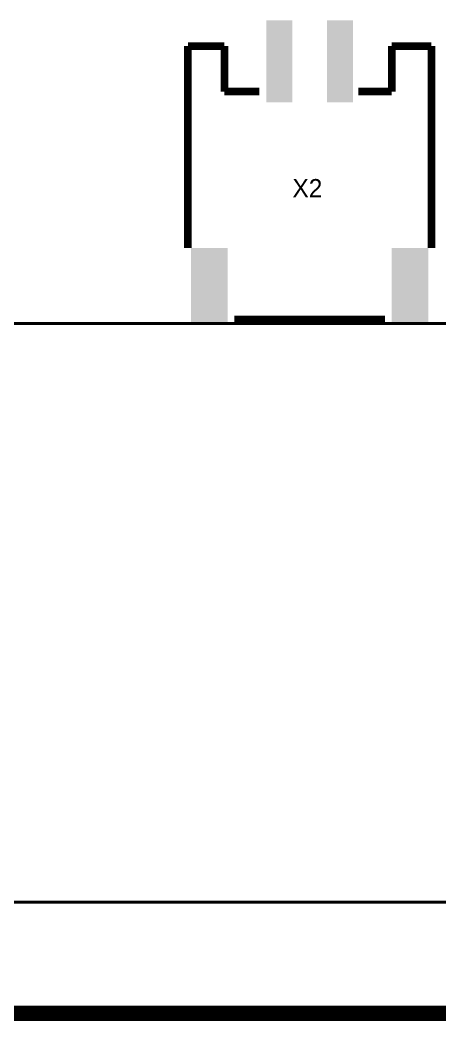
# Model space of a CAD drawing. Extents: x 882 to 2872, y 74 to 1007.
# Drawn here: x 2155.3 to 2210.5, y 316.2 to 448 of the extents above; entities that cross this region are included whole.
import ezdxf

# ---------------------------------------------------------------- set-up
doc = ezdxf.new("R2010")
doc.units = 0
doc.header["$MEASUREMENT"] = 0
doc.layers.add('BOTTOMOVERLAY', color=54, linetype='CONTINUOUS', lineweight=40)
doc.layers.add('KeepOutLayer', color=6, linetype='CONTINUOUS', lineweight=158)
doc.layers.add('BOTTOMPASTE', color=16, linetype='CONTINUOUS')

msp = doc.modelspace()

# ---------------------------------------------------------------- linework, layer by layer
at = {"layer": 'BOTTOMOVERLAY'}
for points, const_width in [([(2177.3994, 444.54235), (2182.19934, 444.54235)], 1.01599), ([(2177.3994, 417.97482), (2177.3994, 444.54235)], 1.01599), ([(2182.19934, 438.54242), (2182.19934, 444.54235)], 1.01599), ([(2204.19898, 444.54225), (2209.39902, 444.54225)], 1.01599), ([(2204.19898, 438.54232), (2204.19898, 444.54225)], 1.01599), ([(2209.39912, 417.97482), (2209.39912, 444.54235)], 1.01599), ([(2182.19934, 438.54242), (2186.77495, 438.54242)], 1.01599), ([(2199.79923, 438.54232), (2204.19898, 438.54232)], 1.01599), ([(2183.50204, 408.54268), (2203.29525, 408.54268)], 1.01599), ([(1940.23052, 408.03225), (2227.44697, 408.03225)], 0.4), ([(1956.27327, 408.03225), (2227.75287, 408.03225)], 0.4), ([(1940.42984, 331.83301), (2227.44697, 331.83301)], 0.4), ([(1956.27327, 331.83301), (2227.55456, 331.83301)], 0.4)]:
    msp.add_lwpolyline(points, dxfattribs=dict(at, const_width=const_width))
at = {"layer": 'BOTTOMPASTE'}
for points in [[(2187.6994, 447.94236), (2191.09931, 447.94236), (2187.6994, 437.14239), (2191.09931, 437.14239)], [(2195.6993, 447.94236), (2199.09921, 447.94236), (2195.6993, 437.14239), (2199.09921, 437.14239)], [(2177.7995, 417.94242), (2182.59944, 417.94242), (2177.7995, 407.94243), (2182.59944, 407.94243)], [(2204.19918, 417.94242), (2208.99912, 417.94242), (2204.19918, 407.94243), (2208.99912, 407.94243)]]:
    msp.add_solid(points, dxfattribs=at)
at = {"layer": 'KeepOutLayer', "const_width": 2}
msp.add_lwpolyline([(1865.23459, 317.20276), (2310.92768, 317.20276, 0.414213562), (2315.92768, 322.20276), (2315.92768, 481.58991)], format="xyb", dxfattribs=at)

# ---------------------------------------------------------------- texts
at = {"layer": 'BOTTOMOVERLAY'}
msp.add_text('X2', height=2.399996, dxfattribs=at).set_placement((2191.13925, 424.63067))

doc.saveas('drawing.dxf')
